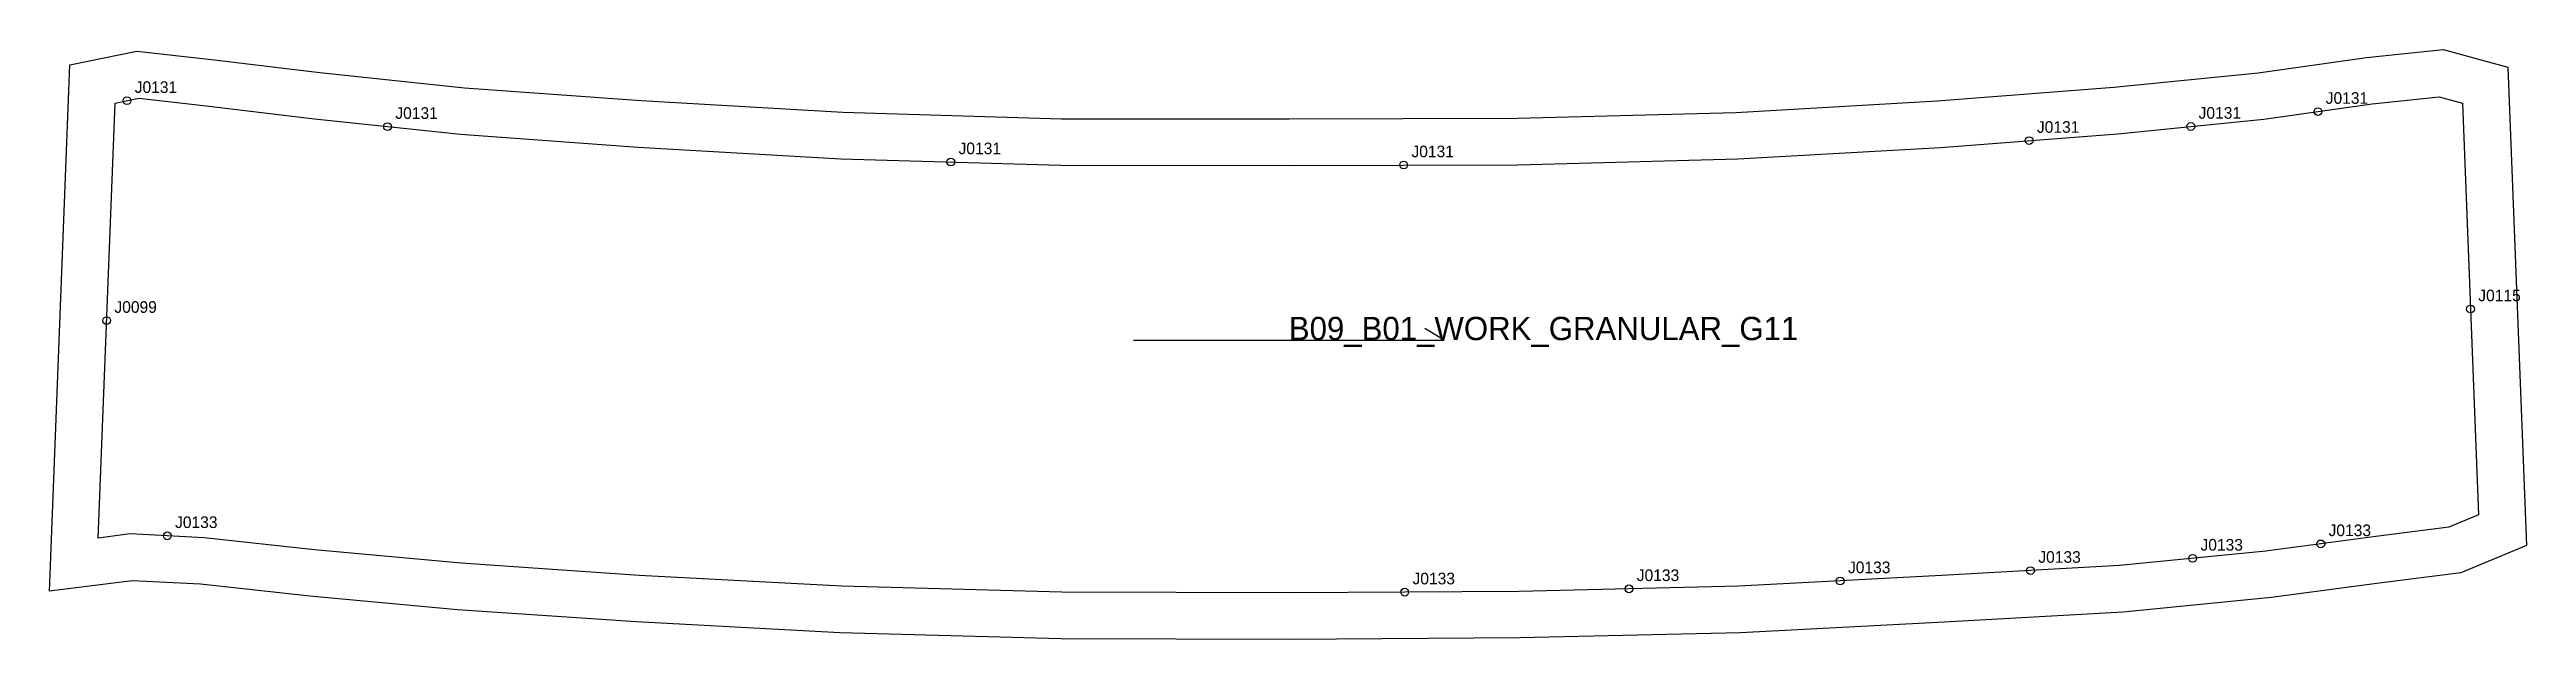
# Model space of a CAD drawing. Header units: millimetres. Extents: x -17 to 621, y -138 to 14.
import ezdxf

# ---------------------------------------------------------------- set-up
doc = ezdxf.new("R2010")
doc.units = ezdxf.units.MM
for name, color, linetype in [('CUT', 1, 'Continuous'), ('GRAIN', 3, 'Continuous'), ('LABEL', 7, 'Continuous'), ('NOTCH', 2, 'Continuous'), ('SEW', 5, 'Continuous')]:
    doc.layers.add(name, color=color, linetype=linetype)

msp = doc.modelspace()

# ---------------------------------------------------------------- linework, layer by layer
at = {"layer": 'CUT'}
msp.add_lwpolyline([(-11.63, 9.87), (5.6, 13.39), (24.83, 11.24), (52.72, 7.86), (89.97, 3.93), (135.41, 0.66), (187.31, -2.31), (243.55, -4), (302.19, -4.03), (360.87, -3.85), (417.12, -2.39), (468.95, 0.57), (514.4, 4.08), (551.54, 7.77), (579.39, 11.72), (599.11, 13.82), (615.75, 9.24), (620.59, -113.93), (603.7, -120.95), (583.36, -123.54), (554.9, -127.33), (516.78, -131.06), (470.71, -133.66), (418.36, -136.43), (361.5, -137.74), (302.51, -138.14), (243.46, -137.93), (186.58, -136.39), (134.15, -133.6), (88.12, -130.48), (50.17, -126.96), (22, -123.89), (4.4, -122.99), (-16.85, -125.71), (-11.63, 9.87)], close=True, dxfattribs=at)
at = {"layer": 'GRAIN'}
for p, q in [((262.08, -61.04), (342.08, -61.04)), ((342.08, -61.04), (337.08, -58.04))]:
    msp.add_line(p, q, dxfattribs=at)
at = {"layer": 'NOTCH'}
for centre in [(3.07, 0.63), (70.14, -6.05), (534.21, -6.01), (566.92, -2.17), (492.6, -9.64), (215.08, -15.15), (331.63, -15.94), (-2.16, -56), (606.19, -53.03), (13.45, -111.43), (567.66, -113.52), (492.96, -120.39), (534.69, -117.25), (331.91, -125.94), (389.62, -125.09), (443.98, -123.06)]:
    msp.add_circle(centre, 1, dxfattribs=at)
at = {"layer": 'SEW'}
msp.add_lwpolyline([(0, 0), (6.14, 1.25), (23.44, -0.68), (51.37, -4.07), (88.91, -8.02), (134.63, -11.31), (186.79, -14.3), (243.37, -16), (302.21, -16.03), (361.04, -15.85), (417.62, -14.38), (469.75, -11.4), (515.45, -7.88), (552.97, -4.14), (580.86, -0.19), (598.12, 1.65), (604.11, 0), (608.27, -106.06), (600.58, -109.25), (581.8, -111.64), (553.52, -115.41), (515.85, -119.09), (470.06, -121.68), (417.91, -124.44), (361.32, -125.74), (302.49, -126.14), (243.65, -125.93), (187.06, -124.4), (134.87, -121.62), (89.08, -118.51), (51.37, -115.03), (22.96, -111.92), (3.94, -110.95), (-4.31, -112)], close=True, dxfattribs=at)

# ---------------------------------------------------------------- texts
at = {"layer": 'LABEL'}
for s, height, p in [('J0131', 3, (5.07, 2.63)), ('J0131', 3, (568.92, -0.17)), ('J0131', 3, (72.14, -4.05)), ('J0131', 3, (494.6, -7.64)), ('J0131', 3, (536.21, -4.01)), ('J0131', 3, (217.08, -13.15)), ('J0131', 3, (333.63, -13.94)), ('J0099', 3, (-0.16, -54)), ('J0115', 3, (608.19, -51.03)), ('B09_B01_WORK_GRANULAR_G11', 6, (302.08, -61.04)), ('J0133', 3, (15.45, -109.43)), ('J0133', 3, (536.69, -115.25)), ('J0133', 3, (569.66, -111.52)), ('J0133', 3, (333.91, -123.94)), ('J0133', 3, (391.62, -123.09)), ('J0133', 3, (445.98, -121.06)), ('J0133', 3, (494.96, -118.39))]:
    msp.add_text(s, height=height, dxfattribs=at).set_placement(p)

doc.saveas('drawing.dxf')
